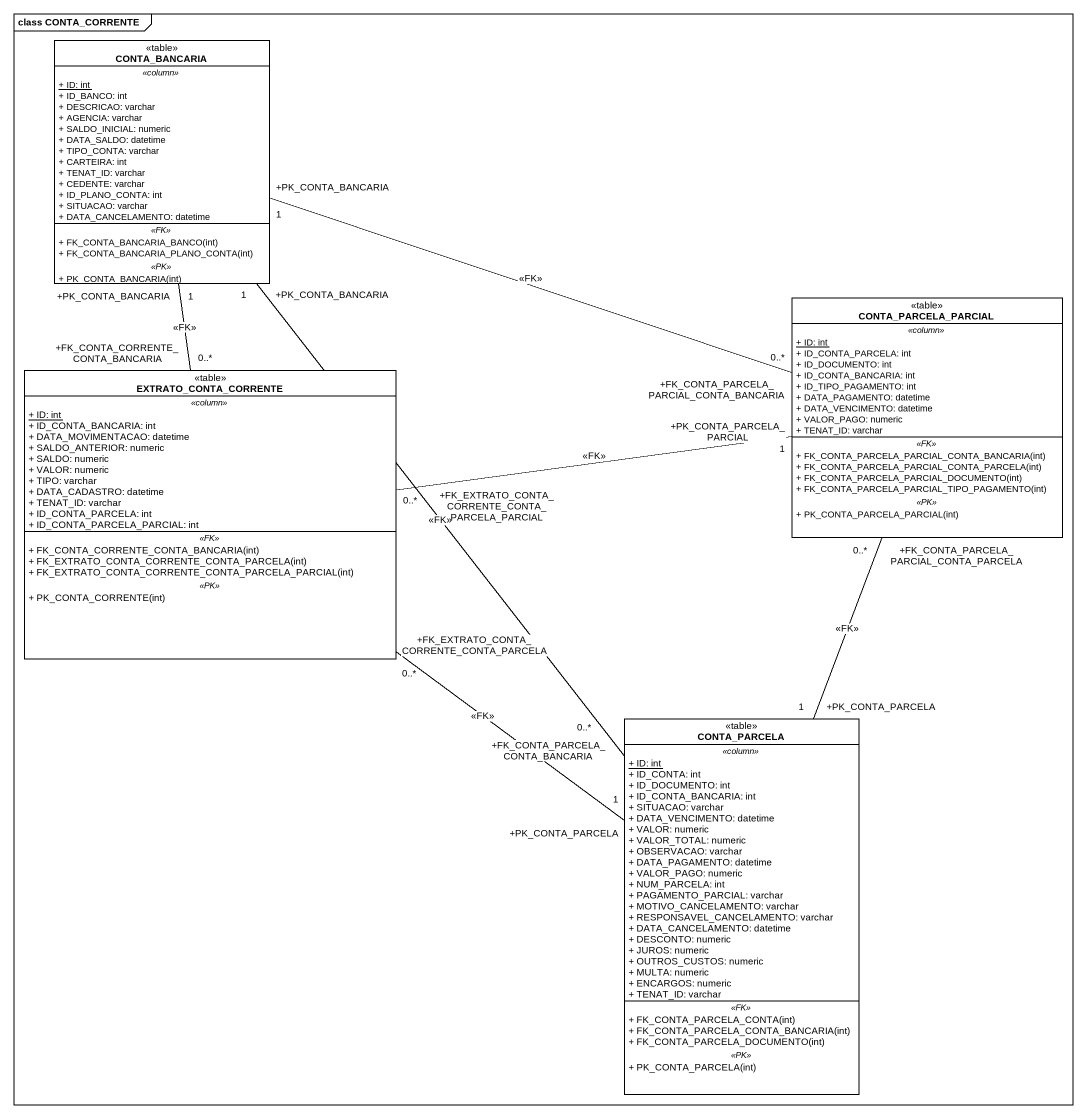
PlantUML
@startuml
mainframe class CONTA_CORRENTE
hide circle
hide empty members
skinparam classAttributeIconSize 0
class CONTA_BANCARIA <<table>> {
  .. <<column>> ..
  {static} + ID: int
  + ID_BANCO: int
  + DESCRICAO: varchar
  + AGENCIA: varchar
  + SALDO_INICIAL: numeric
  + DATA_SALDO: datetime
  + TIPO_CONTA: varchar
  + CARTEIRA: int
  + TENAT_ID: varchar
  + CEDENTE: varchar
  + ID_PLANO_CONTA: int
  + SITUACAO: varchar
  + DATA_CANCELAMENTO: datetime
  .. <<FK>> ..
  + FK_CONTA_BANCARIA_BANCO(int)
  + FK_CONTA_BANCARIA_PLANO_CONTA(int)
  .. <<PK>> ..
  + PK_CONTA_BANCARIA(int)
}
class CONTA_PARCELA_PARCIAL <<table>> {
  .. <<column>> ..
  {static} + ID: int
  + ID_CONTA_PARCELA: int
  + ID_DOCUMENTO: int
  + ID_CONTA_BANCARIA: int
  + ID_TIPO_PAGAMENTO: int
  + DATA_PAGAMENTO: datetime
  + DATA_VENCIMENTO: datetime
  + VALOR_PAGO: numeric
  + TENAT_ID: varchar
  .. <<FK>> ..
  + FK_CONTA_PARCELA_PARCIAL_CONTA_BANCARIA(int)
  + FK_CONTA_PARCELA_PARCIAL_CONTA_PARCELA(int)
  + FK_CONTA_PARCELA_PARCIAL_DOCUMENTO(int)
  + FK_CONTA_PARCELA_PARCIAL_TIPO_PAGAMENTO(int)
  .. <<PK>> ..
  + PK_CONTA_PARCELA_PARCIAL(int)
}
class EXTRATO_CONTA_CORRENTE <<table>> {
  .. <<column>> ..
  {static} + ID: int
  + ID_CONTA_BANCARIA: int
  + DATA_MOVIMENTACAO: datetime
  + SALDO_ANTERIOR: numeric
  + SALDO: numeric
  + VALOR: numeric
  + TIPO: varchar
  + DATA_CADASTRO: datetime
  + TENAT_ID: varchar
  + ID_CONTA_PARCELA: int
  + ID_CONTA_PARCELA_PARCIAL: int
  .. <<FK>> ..
  + FK_CONTA_CORRENTE_CONTA_BANCARIA(int)
  + FK_EXTRATO_CONTA_CORRENTE_CONTA_PARCELA(int)
  + FK_EXTRATO_CONTA_CORRENTE_CONTA_PARCELA_PARCIAL(int)
  .. <<PK>> ..
  + PK_CONTA_CORRENTE(int)
}
class CONTA_PARCELA <<table>> {
  .. <<column>> ..
  {static} + ID: int
  + ID_CONTA: int
  + ID_DOCUMENTO: int
  + ID_CONTA_BANCARIA: int
  + SITUACAO: varchar
  + DATA_VENCIMENTO: datetime
  + VALOR: numeric
  + VALOR_TOTAL: numeric
  + OBSERVACAO: varchar
  + DATA_PAGAMENTO: datetime
  + VALOR_PAGO: numeric
  + NUM_PARCELA: int
  + PAGAMENTO_PARCIAL: varchar
  + MOTIVO_CANCELAMENTO: varchar
  + RESPONSAVEL_CANCELAMENTO: varchar
  + DATA_CANCELAMENTO: datetime
  + DESCONTO: numeric
  + JUROS: numeric
  + OUTROS_CUSTOS: numeric
  + MULTA: numeric
  + ENCARGOS: numeric
  + TENAT_ID: varchar
  .. <<FK>> ..
  + FK_CONTA_PARCELA_CONTA(int)
  + FK_CONTA_PARCELA_CONTA_BANCARIA(int)
  + FK_CONTA_PARCELA_DOCUMENTO(int)
  .. <<PK>> ..
  + PK_CONTA_PARCELA(int)
}
CONTA_PARCELA_PARCIAL "+FK_CONTA_PARCELA_PARCIAL_CONTA_BANCARIA\n0..*" -left- "+PK_CONTA_BANCARIA\n1" CONTA_BANCARIA : <<FK>>
CONTA_PARCELA_PARCIAL "+FK_CONTA_PARCELA_PARCIAL_CONTA_PARCELA\n0..*" -- "+PK_CONTA_PARCELA\n1" CONTA_PARCELA : <<FK>>
EXTRATO_CONTA_CORRENTE "+FK_CONTA_CORRENTE_CONTA_BANCARIA\n0..*" -up- "+PK_CONTA_BANCARIA\n1" CONTA_BANCARIA : <<FK>>
EXTRATO_CONTA_CORRENTE "+FK_EXTRATO_CONTA_CORRENTE_CONTA_PARCELA_PARCIAL\n0..*" -right- "+PK_CONTA_PARCELA_PARCIAL\n1" CONTA_PARCELA_PARCIAL : <<FK>>
EXTRATO_CONTA_CORRENTE "+FK_EXTRATO_CONTA_CORRENTE_CONTA_PARCELA\n0..*" -- "+PK_CONTA_PARCELA\n1" CONTA_PARCELA : <<FK>>
CONTA_PARCELA "+FK_CONTA_PARCELA_CONTA_BANCARIA\n0..*" -up- "+PK_CONTA_BANCARIA\n1" CONTA_BANCARIA : <<FK>>
@enduml
